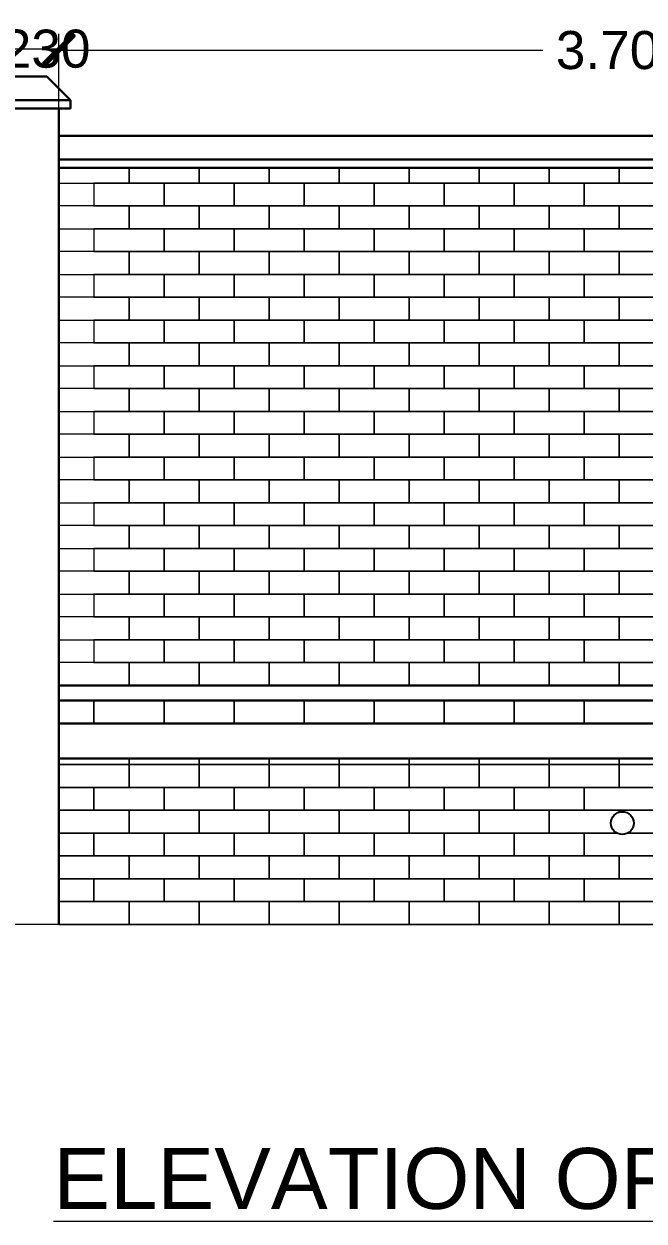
# Model space of a CAD drawing. Header units: millimetres. Extents: x 1898 to 3725, y 783 to 1532.
# Drawn here: x 3022.256 to 3024.292, y 895.402 to 899.335 of the extents above; entities that cross this region are included whole.
import ezdxf

# ---------------------------------------------------------------- set-up
doc = ezdxf.new("R2010")
doc.units = ezdxf.units.MM
doc.layers.get('0').update_dxf_attribs({"lineweight": 20})
doc.layers.get('Defpoints').update_dxf_attribs({"lineweight": 15})
for name, color, linetype, lineweight in [('brick Hatch', 13, 'Continuous', 13), ('DIM', 6, 'Continuous', 18), ('TEXT', 7, 'Continuous', 15), ('Wall', 7, 'Continuous', 30), ('Window-Wall', 7, 'Continuous', 18)]:
    doc.layers.add(name, color=color, linetype=linetype, lineweight=lineweight)
doc.layers.add('Iel-refe', color=50, linetype='Continuous')
doc.styles.get("Standard").update_dxf_attribs({"font": 'arial.ttf', "height": 0.2})
doc.styles.add('Tabrej', font='arial.ttf')
doc.dimstyles.new('DIMEN', dxfattribs={"dimtxt": 0.3, "dimasz": 0.25, "dimexe": 0.18, "dimexo": 0.0625, "dimgap": 0.09, "dimtad": 0, "dimdec": 3, "dimzin": 0, "dimdsep": 46, "dimtxsty": 'Tabrej', "dimcen": 0, "dimclrd": 256, "dimclre": 256, "dimclrt": 7, "dimadec": 0, "dimazin": 0, "dimtfac": 1, "dimtdec": 3, "dimtofl": 0, "dimtmove": 0, "dimatfit": 1, "dimfxl": 0, "dimtolj": 1, "dimtzin": 0, "dimlwd": -1, "dimlwe": -1, "dimarcsym": 0})

# ---------------------------------------------------------------- blocks, each defined once
blk = doc.blocks.new('_ArchTick')
at = {"color": 0, "const_width": 0.15}
blk.add_lwpolyline([(-0.5, -0.5), (0.5, 0.5)], dxfattribs=at)
blk = doc.blocks.new('*D341')
at = {"layer": 'Defpoints', "color": 0, "lineweight": 15, "transparency": 16777216}
for p in [(3022.3711, 899.2529), (3022.1411, 898.967), (3022.3711, 898.967)]:
    blk.add_point(p, dxfattribs=at)
at = {"layer": 'DIM', "transparency": 16777216}
for p, q in [((3022.1411, 898.972), (3022.1411, 899.3029)), ((3022.3711, 898.972), (3022.3711, 899.3029)), ((3022.1411, 899.2529), (3022.3711, 899.2529))]:
    blk.add_line(p, q, dxfattribs=at)
at = {"layer": 'DIM', "transparency": 16777216, "xscale": 0.1, "yscale": 0.1, "zscale": 0.1, "rotation": 180}
blk.add_blockref('_ArchTick', (3022.1411, 899.2529), dxfattribs=at)
at = {"layer": 'DIM', "transparency": 16777216, "xscale": 0.1, "yscale": 0.1, "zscale": 0.1}
blk.add_blockref('_ArchTick', (3022.3711, 899.2529), dxfattribs=at)
at = {"layer": 'DIM', "color": 7, "transparency": 16777216, "insert": (3022.2561, 899.2529), "char_height": 0.125, "attachment_point": 5, "style": 'Tabrej'}
blk.add_mtext('\\A1;0.230', dxfattribs=at)
blk = doc.blocks.new('*D342')
at = {"layer": 'Defpoints', "color": 0, "lineweight": 15, "transparency": 16777216}
for p in [(3026.0711, 899.2483), (3022.3711, 898.967), (3026.0711, 898.967)]:
    blk.add_point(p, dxfattribs=at)
at = {"layer": 'DIM', "transparency": 16777216}
for p, q in [((3022.3711, 898.972), (3022.3711, 899.2983)), ((3026.0711, 898.972), (3026.0711, 899.2983)), ((3022.3711, 899.2483), (3023.9604, 899.2483)), ((3026.0711, 899.2483), (3024.4817, 899.2483))]:
    blk.add_line(p, q, dxfattribs=at)
at = {"layer": 'DIM', "transparency": 16777216, "xscale": 0.1, "yscale": 0.1, "zscale": 0.1, "rotation": 180}
blk.add_blockref('_ArchTick', (3022.3711, 899.2483), dxfattribs=at)
at = {"layer": 'DIM', "transparency": 16777216, "xscale": 0.1, "yscale": 0.1, "zscale": 0.1}
blk.add_blockref('_ArchTick', (3026.0711, 899.2483), dxfattribs=at)
at = {"layer": 'DIM', "color": 7, "transparency": 16777216, "insert": (3024.2211, 899.2483), "char_height": 0.125, "attachment_point": 5, "style": 'Tabrej'}
blk.add_mtext('\\A1;3.700', dxfattribs=at)

msp = doc.modelspace()

# ---------------------------------------------------------------- linework, layer by layer
at = {"layer": 'brick Hatch'}
for points in [[(3022.3711, 898.862), (3022.3711, 898.812), (3022.6011, 898.812), (3022.6011, 898.862)], [(3022.6011, 898.862), (3022.6011, 898.812), (3022.8311, 898.812), (3022.8311, 898.862)], [(3022.8311, 898.862), (3022.8311, 898.812), (3023.0611, 898.812), (3023.0611, 898.862)], [(3023.0611, 898.862), (3023.0611, 898.812), (3023.2911, 898.812), (3023.2911, 898.862)], [(3023.2911, 898.862), (3023.2911, 898.812), (3023.5211, 898.812), (3023.5211, 898.862)], [(3023.5211, 898.862), (3023.5211, 898.812), (3023.7511, 898.812), (3023.7511, 898.862)], [(3023.7511, 898.862), (3023.7511, 898.812), (3023.9811, 898.812), (3023.9811, 898.862)], [(3023.9811, 898.862), (3023.9811, 898.812), (3024.2111, 898.812), (3024.2111, 898.862)], [(3024.2111, 898.862), (3024.2111, 898.812), (3024.4411, 898.812), (3024.4411, 898.862)], [(3022.3711, 897.037), (3022.4861, 897.037), (3022.4861, 897.112), (3022.3711, 897.112)], [(3022.3711, 896.922), (3022.3711, 896.902), (3022.6011, 896.902), (3022.6011, 896.922)], [(3022.3711, 896.922), (3022.3711, 896.902), (3022.6011, 896.902), (3022.6011, 896.922)], [(3022.6011, 896.922), (3022.6011, 896.902), (3022.8311, 896.902), (3022.8311, 896.922)], [(3022.6011, 896.922), (3022.6011, 896.902), (3022.8311, 896.902), (3022.8311, 896.922)], [(3022.8311, 896.922), (3022.8311, 896.902), (3023.0611, 896.902), (3023.0611, 896.922)], [(3022.8311, 896.922), (3022.8311, 896.902), (3023.0611, 896.902), (3023.0611, 896.922)], [(3023.0611, 896.922), (3023.0611, 896.902), (3023.2911, 896.902), (3023.2911, 896.922)], [(3023.0611, 896.922), (3023.0611, 896.902), (3023.2911, 896.902), (3023.2911, 896.922)], [(3023.2911, 896.922), (3023.2911, 896.902), (3023.5211, 896.902), (3023.5211, 896.922)], [(3023.2911, 896.922), (3023.2911, 896.902), (3023.5211, 896.902), (3023.5211, 896.922)], [(3023.5211, 896.922), (3023.5211, 896.902), (3023.7511, 896.902), (3023.7511, 896.922)], [(3023.5211, 896.922), (3023.5211, 896.902), (3023.7511, 896.902), (3023.7511, 896.922)], [(3023.7511, 896.922), (3023.7511, 896.902), (3023.9811, 896.902), (3023.9811, 896.922)], [(3023.7511, 896.922), (3023.7511, 896.902), (3023.9811, 896.902), (3023.9811, 896.922)], [(3023.9811, 896.922), (3023.9811, 896.902), (3024.2111, 896.902), (3024.2111, 896.922)], [(3023.9811, 896.922), (3023.9811, 896.902), (3024.2111, 896.902), (3024.2111, 896.922)], [(3024.2111, 896.922), (3024.2111, 896.902), (3024.4411, 896.902), (3024.4411, 896.922)], [(3024.2111, 896.922), (3024.2111, 896.902), (3024.4411, 896.902), (3024.4411, 896.922)], [(3022.3711, 896.752), (3022.4861, 896.752), (3022.4861, 896.827), (3022.3711, 896.827)], [(3024.2111, 896.7457), (3024.2111, 896.752), (3023.9811, 896.752), (3023.9811, 896.677), (3024.2024, 896.677)], [(3024.2398, 896.677), (3024.4411, 896.677), (3024.4411, 896.752), (3024.2111, 896.752), (3024.2111, 896.7457)], [(3022.3711, 896.602), (3022.4861, 896.602), (3022.4861, 896.677), (3022.3711, 896.677)], [(3024.2024, 896.677), (3024.0961, 896.677), (3024.0961, 896.602), (3024.3261, 896.602), (3024.3261, 896.677), (3024.2398, 896.677)], [(3022.3711, 896.452), (3022.4861, 896.452), (3022.4861, 896.527), (3022.3711, 896.527)]]:
    msp.add_lwpolyline(points, dxfattribs=at)
for points in [[(3022.7161, 898.812), (3022.4861, 898.812), (3022.4861, 898.737), (3022.7161, 898.737)], [(3022.9461, 898.812), (3022.7161, 898.812), (3022.7161, 898.737), (3022.9461, 898.737)], [(3023.1761, 898.812), (3022.9461, 898.812), (3022.9461, 898.737), (3023.1761, 898.737)], [(3023.4061, 898.812), (3023.1761, 898.812), (3023.1761, 898.737), (3023.4061, 898.737)], [(3023.6361, 898.812), (3023.4061, 898.812), (3023.4061, 898.737), (3023.6361, 898.737)], [(3023.8661, 898.812), (3023.6361, 898.812), (3023.6361, 898.737), (3023.8661, 898.737)], [(3024.0961, 898.812), (3023.8661, 898.812), (3023.8661, 898.737), (3024.0961, 898.737)], [(3024.3261, 898.812), (3024.0961, 898.812), (3024.0961, 898.737), (3024.3261, 898.737)], [(3022.6011, 898.737), (3022.3711, 898.737), (3022.3711, 898.662), (3022.6011, 898.662)], [(3022.8311, 898.737), (3022.6011, 898.737), (3022.6011, 898.662), (3022.8311, 898.662)], [(3023.0611, 898.737), (3022.8311, 898.737), (3022.8311, 898.662), (3023.0611, 898.662)], [(3023.2911, 898.737), (3023.0611, 898.737), (3023.0611, 898.662), (3023.2911, 898.662)], [(3023.5211, 898.737), (3023.2911, 898.737), (3023.2911, 898.662), (3023.5211, 898.662)], [(3023.7511, 898.737), (3023.5211, 898.737), (3023.5211, 898.662), (3023.7511, 898.662)], [(3023.9811, 898.737), (3023.7511, 898.737), (3023.7511, 898.662), (3023.9811, 898.662)], [(3024.2111, 898.737), (3023.9811, 898.737), (3023.9811, 898.662), (3024.2111, 898.662)], [(3024.4411, 898.737), (3024.2111, 898.737), (3024.2111, 898.662), (3024.4411, 898.662)], [(3022.7161, 898.662), (3022.4861, 898.662), (3022.4861, 898.587), (3022.7161, 898.587)], [(3022.9461, 898.662), (3022.7161, 898.662), (3022.7161, 898.587), (3022.9461, 898.587)], [(3023.1761, 898.662), (3022.9461, 898.662), (3022.9461, 898.587), (3023.1761, 898.587)], [(3023.4061, 898.662), (3023.1761, 898.662), (3023.1761, 898.587), (3023.4061, 898.587)], [(3023.6361, 898.662), (3023.4061, 898.662), (3023.4061, 898.587), (3023.6361, 898.587)], [(3023.8661, 898.662), (3023.6361, 898.662), (3023.6361, 898.587), (3023.8661, 898.587)], [(3024.0961, 898.662), (3023.8661, 898.662), (3023.8661, 898.587), (3024.0961, 898.587)], [(3024.3261, 898.662), (3024.0961, 898.662), (3024.0961, 898.587), (3024.3261, 898.587)], [(3022.6011, 898.587), (3022.3711, 898.587), (3022.3711, 898.512), (3022.6011, 898.512)], [(3022.8311, 898.587), (3022.6011, 898.587), (3022.6011, 898.512), (3022.8311, 898.512)], [(3023.0611, 898.587), (3022.8311, 898.587), (3022.8311, 898.512), (3023.0611, 898.512)], [(3023.2911, 898.587), (3023.0611, 898.587), (3023.0611, 898.512), (3023.2911, 898.512)], [(3023.5211, 898.587), (3023.2911, 898.587), (3023.2911, 898.512), (3023.5211, 898.512)], [(3023.7511, 898.587), (3023.5211, 898.587), (3023.5211, 898.512), (3023.7511, 898.512)], [(3023.9811, 898.587), (3023.7511, 898.587), (3023.7511, 898.512), (3023.9811, 898.512)], [(3024.2111, 898.587), (3023.9811, 898.587), (3023.9811, 898.512), (3024.2111, 898.512)], [(3024.4411, 898.587), (3024.2111, 898.587), (3024.2111, 898.512), (3024.4411, 898.512)], [(3022.7161, 898.512), (3022.4861, 898.512), (3022.4861, 898.437), (3022.7161, 898.437)], [(3022.9461, 898.512), (3022.7161, 898.512), (3022.7161, 898.437), (3022.9461, 898.437)], [(3023.1761, 898.512), (3022.9461, 898.512), (3022.9461, 898.437), (3023.1761, 898.437)], [(3023.4061, 898.512), (3023.1761, 898.512), (3023.1761, 898.437), (3023.4061, 898.437)], [(3023.6361, 898.512), (3023.4061, 898.512), (3023.4061, 898.437), (3023.6361, 898.437)], [(3023.8661, 898.512), (3023.6361, 898.512), (3023.6361, 898.437), (3023.8661, 898.437)], [(3024.0961, 898.512), (3023.8661, 898.512), (3023.8661, 898.437), (3024.0961, 898.437)], [(3024.3261, 898.512), (3024.0961, 898.512), (3024.0961, 898.437), (3024.3261, 898.437)], [(3022.6011, 898.437), (3022.3711, 898.437), (3022.3711, 898.362), (3022.6011, 898.362)], [(3022.8311, 898.437), (3022.6011, 898.437), (3022.6011, 898.362), (3022.8311, 898.362)], [(3023.0611, 898.437), (3022.8311, 898.437), (3022.8311, 898.362), (3023.0611, 898.362)], [(3023.2911, 898.437), (3023.0611, 898.437), (3023.0611, 898.362), (3023.2911, 898.362)], [(3023.5211, 898.437), (3023.2911, 898.437), (3023.2911, 898.362), (3023.5211, 898.362)], [(3023.7511, 898.437), (3023.5211, 898.437), (3023.5211, 898.362), (3023.7511, 898.362)], [(3023.9811, 898.437), (3023.7511, 898.437), (3023.7511, 898.362), (3023.9811, 898.362)], [(3024.2111, 898.437), (3023.9811, 898.437), (3023.9811, 898.362), (3024.2111, 898.362)], [(3024.4411, 898.437), (3024.2111, 898.437), (3024.2111, 898.362), (3024.4411, 898.362)], [(3022.7161, 898.362), (3022.4861, 898.362), (3022.4861, 898.287), (3022.7161, 898.287)], [(3022.9461, 898.362), (3022.7161, 898.362), (3022.7161, 898.287), (3022.9461, 898.287)], [(3023.1761, 898.362), (3022.9461, 898.362), (3022.9461, 898.287), (3023.1761, 898.287)], [(3023.4061, 898.362), (3023.1761, 898.362), (3023.1761, 898.287), (3023.4061, 898.287)], [(3023.6361, 898.362), (3023.4061, 898.362), (3023.4061, 898.287), (3023.6361, 898.287)], [(3023.8661, 898.362), (3023.6361, 898.362), (3023.6361, 898.287), (3023.8661, 898.287)], [(3024.0961, 898.362), (3023.8661, 898.362), (3023.8661, 898.287), (3024.0961, 898.287)], [(3024.3261, 898.362), (3024.0961, 898.362), (3024.0961, 898.287), (3024.3261, 898.287)], [(3022.6011, 898.287), (3022.3711, 898.287), (3022.3711, 898.212), (3022.6011, 898.212)], [(3022.8311, 898.287), (3022.6011, 898.287), (3022.6011, 898.212), (3022.8311, 898.212)], [(3023.0611, 898.287), (3022.8311, 898.287), (3022.8311, 898.212), (3023.0611, 898.212)], [(3023.2911, 898.287), (3023.0611, 898.287), (3023.0611, 898.212), (3023.2911, 898.212)], [(3023.5211, 898.287), (3023.2911, 898.287), (3023.2911, 898.212), (3023.5211, 898.212)], [(3023.7511, 898.287), (3023.5211, 898.287), (3023.5211, 898.212), (3023.7511, 898.212)], [(3023.9811, 898.287), (3023.7511, 898.287), (3023.7511, 898.212), (3023.9811, 898.212)], [(3024.2111, 898.287), (3023.9811, 898.287), (3023.9811, 898.212), (3024.2111, 898.212)], [(3024.4411, 898.287), (3024.2111, 898.287), (3024.2111, 898.212), (3024.4411, 898.212)], [(3022.7161, 898.212), (3022.4861, 898.212), (3022.4861, 898.137), (3022.7161, 898.137)], [(3022.9461, 898.212), (3022.7161, 898.212), (3022.7161, 898.137), (3022.9461, 898.137)], [(3023.1761, 898.212), (3022.9461, 898.212), (3022.9461, 898.137), (3023.1761, 898.137)], [(3023.4061, 898.212), (3023.1761, 898.212), (3023.1761, 898.137), (3023.4061, 898.137)], [(3023.6361, 898.212), (3023.4061, 898.212), (3023.4061, 898.137), (3023.6361, 898.137)], [(3023.8661, 898.212), (3023.6361, 898.212), (3023.6361, 898.137), (3023.8661, 898.137)], [(3024.0961, 898.212), (3023.8661, 898.212), (3023.8661, 898.137), (3024.0961, 898.137)], [(3024.3261, 898.212), (3024.0961, 898.212), (3024.0961, 898.137), (3024.3261, 898.137)], [(3022.6011, 898.137), (3022.3711, 898.137), (3022.3711, 898.062), (3022.6011, 898.062)], [(3022.8311, 898.137), (3022.6011, 898.137), (3022.6011, 898.062), (3022.8311, 898.062)], [(3023.0611, 898.137), (3022.8311, 898.137), (3022.8311, 898.062), (3023.0611, 898.062)], [(3023.2911, 898.137), (3023.0611, 898.137), (3023.0611, 898.062), (3023.2911, 898.062)], [(3023.5211, 898.137), (3023.2911, 898.137), (3023.2911, 898.062), (3023.5211, 898.062)], [(3023.7511, 898.137), (3023.5211, 898.137), (3023.5211, 898.062), (3023.7511, 898.062)], [(3023.9811, 898.137), (3023.7511, 898.137), (3023.7511, 898.062), (3023.9811, 898.062)], [(3024.2111, 898.137), (3023.9811, 898.137), (3023.9811, 898.062), (3024.2111, 898.062)], [(3024.4411, 898.137), (3024.2111, 898.137), (3024.2111, 898.062), (3024.4411, 898.062)], [(3022.7161, 898.062), (3022.4861, 898.062), (3022.4861, 897.987), (3022.7161, 897.987)], [(3022.9461, 898.062), (3022.7161, 898.062), (3022.7161, 897.987), (3022.9461, 897.987)], [(3023.1761, 898.062), (3022.9461, 898.062), (3022.9461, 897.987), (3023.1761, 897.987)], [(3023.4061, 898.062), (3023.1761, 898.062), (3023.1761, 897.987), (3023.4061, 897.987)], [(3023.6361, 898.062), (3023.4061, 898.062), (3023.4061, 897.987), (3023.6361, 897.987)], [(3023.8661, 898.062), (3023.6361, 898.062), (3023.6361, 897.987), (3023.8661, 897.987)], [(3024.0961, 898.062), (3023.8661, 898.062), (3023.8661, 897.987), (3024.0961, 897.987)], [(3024.3261, 898.062), (3024.0961, 898.062), (3024.0961, 897.987), (3024.3261, 897.987)], [(3022.6011, 897.987), (3022.3711, 897.987), (3022.3711, 897.912), (3022.6011, 897.912)], [(3022.8311, 897.987), (3022.6011, 897.987), (3022.6011, 897.912), (3022.8311, 897.912)], [(3023.0611, 897.987), (3022.8311, 897.987), (3022.8311, 897.912), (3023.0611, 897.912)], [(3023.2911, 897.987), (3023.0611, 897.987), (3023.0611, 897.912), (3023.2911, 897.912)], [(3023.5211, 897.987), (3023.2911, 897.987), (3023.2911, 897.912), (3023.5211, 897.912)], [(3023.7511, 897.987), (3023.5211, 897.987), (3023.5211, 897.912), (3023.7511, 897.912)], [(3023.9811, 897.987), (3023.7511, 897.987), (3023.7511, 897.912), (3023.9811, 897.912)], [(3024.2111, 897.987), (3023.9811, 897.987), (3023.9811, 897.912), (3024.2111, 897.912)], [(3024.4411, 897.987), (3024.2111, 897.987), (3024.2111, 897.912), (3024.4411, 897.912)], [(3022.7161, 897.912), (3022.4861, 897.912), (3022.4861, 897.837), (3022.7161, 897.837)], [(3022.9461, 897.912), (3022.7161, 897.912), (3022.7161, 897.837), (3022.9461, 897.837)], [(3023.1761, 897.912), (3022.9461, 897.912), (3022.9461, 897.837), (3023.1761, 897.837)], [(3023.4061, 897.912), (3023.1761, 897.912), (3023.1761, 897.837), (3023.4061, 897.837)], [(3023.6361, 897.912), (3023.4061, 897.912), (3023.4061, 897.837), (3023.6361, 897.837)], [(3023.8661, 897.912), (3023.6361, 897.912), (3023.6361, 897.837), (3023.8661, 897.837)], [(3024.0961, 897.912), (3023.8661, 897.912), (3023.8661, 897.837), (3024.0961, 897.837)], [(3024.3261, 897.912), (3024.0961, 897.912), (3024.0961, 897.837), (3024.3261, 897.837)], [(3022.6011, 897.837), (3022.3711, 897.837), (3022.3711, 897.762), (3022.6011, 897.762)], [(3022.8311, 897.837), (3022.6011, 897.837), (3022.6011, 897.762), (3022.8311, 897.762)], [(3023.0611, 897.837), (3022.8311, 897.837), (3022.8311, 897.762), (3023.0611, 897.762)], [(3023.2911, 897.837), (3023.0611, 897.837), (3023.0611, 897.762), (3023.2911, 897.762)], [(3023.5211, 897.837), (3023.2911, 897.837), (3023.2911, 897.762), (3023.5211, 897.762)], [(3023.7511, 897.837), (3023.5211, 897.837), (3023.5211, 897.762), (3023.7511, 897.762)], [(3023.9811, 897.837), (3023.7511, 897.837), (3023.7511, 897.762), (3023.9811, 897.762)], [(3024.2111, 897.837), (3023.9811, 897.837), (3023.9811, 897.762), (3024.2111, 897.762)], [(3024.4411, 897.837), (3024.2111, 897.837), (3024.2111, 897.762), (3024.4411, 897.762)], [(3022.7161, 897.762), (3022.4861, 897.762), (3022.4861, 897.687), (3022.7161, 897.687)], [(3022.9461, 897.762), (3022.7161, 897.762), (3022.7161, 897.687), (3022.9461, 897.687)], [(3023.1761, 897.762), (3022.9461, 897.762), (3022.9461, 897.687), (3023.1761, 897.687)], [(3023.4061, 897.762), (3023.1761, 897.762), (3023.1761, 897.687), (3023.4061, 897.687)], [(3023.6361, 897.762), (3023.4061, 897.762), (3023.4061, 897.687), (3023.6361, 897.687)], [(3023.8661, 897.762), (3023.6361, 897.762), (3023.6361, 897.687), (3023.8661, 897.687)], [(3024.0961, 897.762), (3023.8661, 897.762), (3023.8661, 897.687), (3024.0961, 897.687)], [(3024.3261, 897.762), (3024.0961, 897.762), (3024.0961, 897.687), (3024.3261, 897.687)], [(3022.6011, 897.687), (3022.3711, 897.687), (3022.3711, 897.612), (3022.6011, 897.612)], [(3022.8311, 897.687), (3022.6011, 897.687), (3022.6011, 897.612), (3022.8311, 897.612)], [(3023.0611, 897.687), (3022.8311, 897.687), (3022.8311, 897.612), (3023.0611, 897.612)], [(3023.2911, 897.687), (3023.0611, 897.687), (3023.0611, 897.612), (3023.2911, 897.612)], [(3023.5211, 897.687), (3023.2911, 897.687), (3023.2911, 897.612), (3023.5211, 897.612)], [(3023.7511, 897.687), (3023.5211, 897.687), (3023.5211, 897.612), (3023.7511, 897.612)], [(3023.9811, 897.687), (3023.7511, 897.687), (3023.7511, 897.612), (3023.9811, 897.612)], [(3024.2111, 897.687), (3023.9811, 897.687), (3023.9811, 897.612), (3024.2111, 897.612)], [(3024.4411, 897.687), (3024.2111, 897.687), (3024.2111, 897.612), (3024.4411, 897.612)], [(3022.7161, 897.612), (3022.4861, 897.612), (3022.4861, 897.537), (3022.7161, 897.537)], [(3022.9461, 897.612), (3022.7161, 897.612), (3022.7161, 897.537), (3022.9461, 897.537)], [(3023.1761, 897.612), (3022.9461, 897.612), (3022.9461, 897.537), (3023.1761, 897.537)], [(3023.4061, 897.612), (3023.1761, 897.612), (3023.1761, 897.537), (3023.4061, 897.537)], [(3023.6361, 897.612), (3023.4061, 897.612), (3023.4061, 897.537), (3023.6361, 897.537)], [(3023.8661, 897.612), (3023.6361, 897.612), (3023.6361, 897.537), (3023.8661, 897.537)], [(3024.0961, 897.612), (3023.8661, 897.612), (3023.8661, 897.537), (3024.0961, 897.537)], [(3024.3261, 897.612), (3024.0961, 897.612), (3024.0961, 897.537), (3024.3261, 897.537)], [(3022.6011, 897.537), (3022.3711, 897.537), (3022.3711, 897.462), (3022.6011, 897.462)], [(3022.8311, 897.537), (3022.6011, 897.537), (3022.6011, 897.462), (3022.8311, 897.462)], [(3023.0611, 897.537), (3022.8311, 897.537), (3022.8311, 897.462), (3023.0611, 897.462)], [(3023.2911, 897.537), (3023.0611, 897.537), (3023.0611, 897.462), (3023.2911, 897.462)], [(3023.5211, 897.537), (3023.2911, 897.537), (3023.2911, 897.462), (3023.5211, 897.462)], [(3023.7511, 897.537), (3023.5211, 897.537), (3023.5211, 897.462), (3023.7511, 897.462)], [(3023.9811, 897.537), (3023.7511, 897.537), (3023.7511, 897.462), (3023.9811, 897.462)], [(3024.2111, 897.537), (3023.9811, 897.537), (3023.9811, 897.462), (3024.2111, 897.462)], [(3024.4411, 897.537), (3024.2111, 897.537), (3024.2111, 897.462), (3024.4411, 897.462)], [(3022.7161, 897.462), (3022.4861, 897.462), (3022.4861, 897.387), (3022.7161, 897.387)], [(3022.9461, 897.462), (3022.7161, 897.462), (3022.7161, 897.387), (3022.9461, 897.387)], [(3023.1761, 897.462), (3022.9461, 897.462), (3022.9461, 897.387), (3023.1761, 897.387)], [(3023.4061, 897.462), (3023.1761, 897.462), (3023.1761, 897.387), (3023.4061, 897.387)], [(3023.6361, 897.462), (3023.4061, 897.462), (3023.4061, 897.387), (3023.6361, 897.387)], [(3023.8661, 897.462), (3023.6361, 897.462), (3023.6361, 897.387), (3023.8661, 897.387)], [(3024.0961, 897.462), (3023.8661, 897.462), (3023.8661, 897.387), (3024.0961, 897.387)], [(3024.3261, 897.462), (3024.0961, 897.462), (3024.0961, 897.387), (3024.3261, 897.387)], [(3022.6011, 897.387), (3022.3711, 897.387), (3022.3711, 897.312), (3022.6011, 897.312)], [(3022.8311, 897.387), (3022.6011, 897.387), (3022.6011, 897.312), (3022.8311, 897.312)], [(3023.0611, 897.387), (3022.8311, 897.387), (3022.8311, 897.312), (3023.0611, 897.312)], [(3023.2911, 897.387), (3023.0611, 897.387), (3023.0611, 897.312), (3023.2911, 897.312)], [(3023.5211, 897.387), (3023.2911, 897.387), (3023.2911, 897.312), (3023.5211, 897.312)], [(3023.7511, 897.387), (3023.5211, 897.387), (3023.5211, 897.312), (3023.7511, 897.312)], [(3023.9811, 897.387), (3023.7511, 897.387), (3023.7511, 897.312), (3023.9811, 897.312)], [(3024.2111, 897.387), (3023.9811, 897.387), (3023.9811, 897.312), (3024.2111, 897.312)], [(3024.4411, 897.387), (3024.2111, 897.387), (3024.2111, 897.312), (3024.4411, 897.312)], [(3022.7161, 897.312), (3022.4861, 897.312), (3022.4861, 897.237), (3022.7161, 897.237)], [(3022.9461, 897.312), (3022.7161, 897.312), (3022.7161, 897.237), (3022.9461, 897.237)], [(3023.1761, 897.312), (3022.9461, 897.312), (3022.9461, 897.237), (3023.1761, 897.237)], [(3023.4061, 897.312), (3023.1761, 897.312), (3023.1761, 897.237), (3023.4061, 897.237)], [(3023.6361, 897.312), (3023.4061, 897.312), (3023.4061, 897.237), (3023.6361, 897.237)], [(3023.8661, 897.312), (3023.6361, 897.312), (3023.6361, 897.237), (3023.8661, 897.237)], [(3024.0961, 897.312), (3023.8661, 897.312), (3023.8661, 897.237), (3024.0961, 897.237)], [(3024.3261, 897.312), (3024.0961, 897.312), (3024.0961, 897.237), (3024.3261, 897.237)], [(3022.6011, 897.237), (3022.3711, 897.237), (3022.3711, 897.162), (3022.6011, 897.162)], [(3022.8311, 897.237), (3022.6011, 897.237), (3022.6011, 897.162), (3022.8311, 897.162)], [(3023.0611, 897.237), (3022.8311, 897.237), (3022.8311, 897.162), (3023.0611, 897.162)], [(3023.2911, 897.237), (3023.0611, 897.237), (3023.0611, 897.162), (3023.2911, 897.162)], [(3023.5211, 897.237), (3023.2911, 897.237), (3023.2911, 897.162), (3023.5211, 897.162)], [(3023.7511, 897.237), (3023.5211, 897.237), (3023.5211, 897.162), (3023.7511, 897.162)], [(3023.9811, 897.237), (3023.7511, 897.237), (3023.7511, 897.162), (3023.9811, 897.162)], [(3024.2111, 897.237), (3023.9811, 897.237), (3023.9811, 897.162), (3024.2111, 897.162)], [(3024.4411, 897.237), (3024.2111, 897.237), (3024.2111, 897.162), (3024.4411, 897.162)], [(3022.7161, 897.112), (3022.4861, 897.112), (3022.4861, 897.037), (3022.7161, 897.037)], [(3022.9461, 897.112), (3022.7161, 897.112), (3022.7161, 897.037), (3022.9461, 897.037)], [(3023.1761, 897.112), (3022.9461, 897.112), (3022.9461, 897.037), (3023.1761, 897.037)], [(3023.4061, 897.112), (3023.1761, 897.112), (3023.1761, 897.037), (3023.4061, 897.037)], [(3023.6361, 897.112), (3023.4061, 897.112), (3023.4061, 897.037), (3023.6361, 897.037)], [(3023.8661, 897.112), (3023.6361, 897.112), (3023.6361, 897.037), (3023.8661, 897.037)], [(3024.0961, 897.112), (3023.8661, 897.112), (3023.8661, 897.037), (3024.0961, 897.037)], [(3024.3261, 897.112), (3024.0961, 897.112), (3024.0961, 897.037), (3024.3261, 897.037)], [(3022.6011, 896.902), (3022.3711, 896.902), (3022.3711, 896.827), (3022.6011, 896.827)], [(3022.8311, 896.902), (3022.6011, 896.902), (3022.6011, 896.827), (3022.8311, 896.827)], [(3023.0611, 896.902), (3022.8311, 896.902), (3022.8311, 896.827), (3023.0611, 896.827)], [(3023.2911, 896.902), (3023.0611, 896.902), (3023.0611, 896.827), (3023.2911, 896.827)], [(3023.5211, 896.902), (3023.2911, 896.902), (3023.2911, 896.827), (3023.5211, 896.827)], [(3023.7511, 896.902), (3023.5211, 896.902), (3023.5211, 896.827), (3023.7511, 896.827)], [(3023.9811, 896.902), (3023.7511, 896.902), (3023.7511, 896.827), (3023.9811, 896.827)], [(3024.2111, 896.902), (3023.9811, 896.902), (3023.9811, 896.827), (3024.2111, 896.827)], [(3024.4411, 896.902), (3024.2111, 896.902), (3024.2111, 896.827), (3024.4411, 896.827)], [(3022.7161, 896.827), (3022.4861, 896.827), (3022.4861, 896.752), (3022.7161, 896.752)], [(3022.9461, 896.827), (3022.7161, 896.827), (3022.7161, 896.752), (3022.9461, 896.752)], [(3023.1761, 896.827), (3022.9461, 896.827), (3022.9461, 896.752), (3023.1761, 896.752)], [(3023.4061, 896.827), (3023.1761, 896.827), (3023.1761, 896.752), (3023.4061, 896.752)], [(3023.6361, 896.827), (3023.4061, 896.827), (3023.4061, 896.752), (3023.6361, 896.752)], [(3023.8661, 896.827), (3023.6361, 896.827), (3023.6361, 896.752), (3023.8661, 896.752)], [(3024.0961, 896.827), (3023.8661, 896.827), (3023.8661, 896.752), (3024.0961, 896.752)], [(3024.3261, 896.827), (3024.0961, 896.827), (3024.0961, 896.752), (3024.3261, 896.752)], [(3022.6011, 896.752), (3022.3711, 896.752), (3022.3711, 896.677), (3022.6011, 896.677)], [(3022.8311, 896.752), (3022.6011, 896.752), (3022.6011, 896.677), (3022.8311, 896.677)], [(3023.0611, 896.752), (3022.8311, 896.752), (3022.8311, 896.677), (3023.0611, 896.677)], [(3023.2911, 896.752), (3023.0611, 896.752), (3023.0611, 896.677), (3023.2911, 896.677)], [(3023.5211, 896.752), (3023.2911, 896.752), (3023.2911, 896.677), (3023.5211, 896.677)], [(3023.7511, 896.752), (3023.5211, 896.752), (3023.5211, 896.677), (3023.7511, 896.677)], [(3023.9811, 896.752), (3023.7511, 896.752), (3023.7511, 896.677), (3023.9811, 896.677)], [(3022.7161, 896.677), (3022.4861, 896.677), (3022.4861, 896.602), (3022.7161, 896.602)], [(3022.9461, 896.677), (3022.7161, 896.677), (3022.7161, 896.602), (3022.9461, 896.602)], [(3023.1761, 896.677), (3022.9461, 896.677), (3022.9461, 896.602), (3023.1761, 896.602)], [(3023.4061, 896.677), (3023.1761, 896.677), (3023.1761, 896.602), (3023.4061, 896.602)], [(3023.6361, 896.677), (3023.4061, 896.677), (3023.4061, 896.602), (3023.6361, 896.602)], [(3023.8661, 896.677), (3023.6361, 896.677), (3023.6361, 896.602), (3023.8661, 896.602)], [(3024.0961, 896.677), (3023.8661, 896.677), (3023.8661, 896.602), (3024.0961, 896.602)], [(3022.6011, 896.602), (3022.3711, 896.602), (3022.3711, 896.527), (3022.6011, 896.527)], [(3022.8311, 896.602), (3022.6011, 896.602), (3022.6011, 896.527), (3022.8311, 896.527)], [(3023.0611, 896.602), (3022.8311, 896.602), (3022.8311, 896.527), (3023.0611, 896.527)], [(3023.2911, 896.602), (3023.0611, 896.602), (3023.0611, 896.527), (3023.2911, 896.527)], [(3023.5211, 896.602), (3023.2911, 896.602), (3023.2911, 896.527), (3023.5211, 896.527)], [(3023.7511, 896.602), (3023.5211, 896.602), (3023.5211, 896.527), (3023.7511, 896.527)], [(3023.9811, 896.602), (3023.7511, 896.602), (3023.7511, 896.527), (3023.9811, 896.527)], [(3024.2111, 896.602), (3023.9811, 896.602), (3023.9811, 896.527), (3024.2111, 896.527)], [(3024.4411, 896.602), (3024.2111, 896.602), (3024.2111, 896.527), (3024.4411, 896.527)], [(3022.7161, 896.527), (3022.4861, 896.527), (3022.4861, 896.452), (3022.7161, 896.452)], [(3022.9461, 896.527), (3022.7161, 896.527), (3022.7161, 896.452), (3022.9461, 896.452)], [(3023.1761, 896.527), (3022.9461, 896.527), (3022.9461, 896.452), (3023.1761, 896.452)], [(3023.4061, 896.527), (3023.1761, 896.527), (3023.1761, 896.452), (3023.4061, 896.452)], [(3023.6361, 896.527), (3023.4061, 896.527), (3023.4061, 896.452), (3023.6361, 896.452)], [(3023.8661, 896.527), (3023.6361, 896.527), (3023.6361, 896.452), (3023.8661, 896.452)], [(3024.0961, 896.527), (3023.8661, 896.527), (3023.8661, 896.452), (3024.0961, 896.452)], [(3024.3261, 896.527), (3024.0961, 896.527), (3024.0961, 896.452), (3024.3261, 896.452)], [(3022.6011, 896.452), (3022.3711, 896.452), (3022.3711, 896.377), (3022.6011, 896.377)], [(3022.8311, 896.452), (3022.6011, 896.452), (3022.6011, 896.377), (3022.8311, 896.377)], [(3023.0611, 896.452), (3022.8311, 896.452), (3022.8311, 896.377), (3023.0611, 896.377)], [(3023.2911, 896.452), (3023.0611, 896.452), (3023.0611, 896.377), (3023.2911, 896.377)], [(3023.5211, 896.452), (3023.2911, 896.452), (3023.2911, 896.377), (3023.5211, 896.377)], [(3023.7511, 896.452), (3023.5211, 896.452), (3023.5211, 896.377), (3023.7511, 896.377)], [(3023.9811, 896.452), (3023.7511, 896.452), (3023.7511, 896.377), (3023.9811, 896.377)], [(3024.2111, 896.452), (3023.9811, 896.452), (3023.9811, 896.377), (3024.2111, 896.377)], [(3024.4411, 896.452), (3024.2111, 896.452), (3024.2111, 896.377), (3024.4411, 896.377)]]:
    msp.add_lwpolyline(points, close=True, dxfattribs=at)
at = {"layer": 'Iel-refe'}
msp.add_circle((3024.2211, 896.7095), 0.0375, dxfattribs=at)
at = {"layer": 'Wall'}
for p, q in [((3022.1811, 899.162), (3022.3311, 899.162)), ((3022.1811, 899.162), (3022.3311, 899.162)), ((3022.4086, 899.0845), (3022.3311, 899.162)), ((3022.4086, 899.0845), (3022.3311, 899.162)), ((3022.1036, 899.0845), (3022.4086, 899.0845)), ((3022.1036, 899.0845), (3022.4086, 899.0845)), ((3022.1036, 899.057), (3022.4086, 899.057)), ((3022.1036, 899.057), (3022.4086, 899.057)), ((3022.3711, 897.037), (3022.3711, 899.057)), ((3022.3711, 897.037), (3022.3711, 899.057)), ((3022.4086, 899.057), (3022.4086, 899.0845)), ((3022.4086, 899.057), (3022.4086, 899.0845)), ((3022.3711, 898.967), (3026.0711, 898.967)), ((3022.3711, 898.8895), (3026.0711, 898.8895)), ((3022.3711, 898.862), (3026.0711, 898.862)), ((3022.3711, 897.162), (3026.0711, 897.162)), ((3022.3711, 897.112), (3026.0711, 897.112)), ((3022.3711, 896.377), (3022.3711, 897.037)), ((3022.3711, 896.377), (3022.3711, 897.037)), ((3022.3711, 897.037), (3026.0711, 897.037)), ((3022.3711, 896.922), (3026.0711, 896.922))]:
    msp.add_line(p, q, dxfattribs=at)
at = {"layer": 'Window-Wall'}
for p, q in [((3026.0711, 897.162), (3022.3711, 897.162)), ((3022.3711, 897.112), (3026.0711, 897.112)), ((3039.0489, 896.377), (3009.3933, 896.377))]:
    msp.add_line(p, q, dxfattribs=at)

# ---------------------------------------------------------------- texts
at = {"layer": 'TEXT', "insert": (3022.3527, 895.6423), "char_height": 0.2, "width": 4.202516, "attachment_point": 1}
msp.add_mtext('{\\fArial|b0|i0|c0|p34;\\LELEVATION OF BRICK WALL}', dxfattribs=at)

# ---------------------------------------------------------------- dimensions: what is measured, and where the dimension line sits
at = {"layer": 'DIM'}
dim = msp.add_linear_dim(base=(3022.3711, 899.2529), p1=(3022.1411, 898.967), p2=(3022.3711, 898.967), dimstyle='DIMEN', override={"dimscale": 0.5, "dimtxt": 0.25, "dimasz": 0.2, "dimexe": 0.1, "dimexo": 0.01, "dimgap": 0.1, "dimblk1": 'ArchTick', "dimblk2": 'ArchTick', "dimsah": 1}, dxfattribs=at)
dim.commit()
dim.dimension.update_dxf_attribs({"geometry": '*D341', "text_midpoint": (3022.2561, 899.2529), "dimtype": 160})
dim = msp.add_linear_dim(base=(3026.0711, 899.2483), p1=(3022.3711, 898.967), p2=(3026.0711, 898.967), dimstyle='DIMEN', override={"dimscale": 0.5, "dimtxt": 0.25, "dimasz": 0.2, "dimexe": 0.1, "dimexo": 0.01, "dimgap": 0.1, "dimblk1": 'ArchTick', "dimblk2": 'ArchTick', "dimsah": 1}, dxfattribs=at)
dim.commit()
dim.dimension.update_dxf_attribs({"geometry": '*D342', "text_midpoint": (3024.2211, 899.2483)})

doc.saveas('drawing.dxf')
